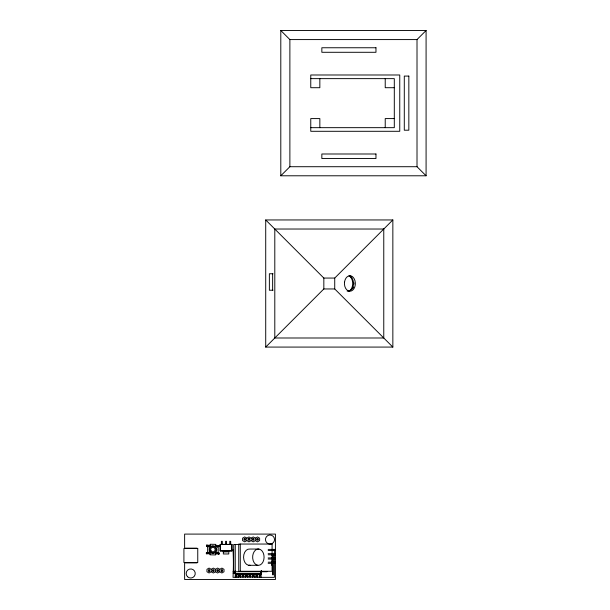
<?xml version="1.0" encoding="UTF-8"?>
<svg xmlns="http://www.w3.org/2000/svg" width="610" height="610" viewBox="0 0 610 610"><rect width="100%" height="100%" fill="white"/><g stroke="black" fill="none" stroke-linecap="round" stroke-linejoin="round"><path stroke-width="0.91" d="M211.22 571.768L211.228 569.313L213.355 568.085L215.483 569.321L215.483 571.776L213.347 573.004L211.22 571.768L209.085 572.996L206.958 571.768L206.965 569.305L209.093 568.078L211.228 569.313M219.745 569.313L221.88 568.085L224.007 569.321L224.007 571.776L221.872 573.004L219.745 571.768L219.745 569.313L217.617 568.078L215.483 569.305M246.837 540.628L246.844 538.165L248.971 536.937L251.106 538.172L251.099 540.635L248.971 541.855L246.837 540.628L244.709 541.855L242.574 540.62L242.582 538.157L244.709 536.93L246.844 538.165M255.361 540.628L255.361 538.165L257.496 536.937L259.624 538.172L259.624 540.635L257.489 541.855L255.361 540.628L253.226 541.855L251.099 540.62M206.721 553.727L206.744 552.713M206.874 546.225L206.897 545.21M206.82 553.727L206.843 552.713M206.973 546.225L206.996 545.21M207.125 553.735L207.255 552.721M207.278 546.232L207.4 545.218M208.384 552.241L210.069 554.01M208.506 546.758L210.267 545.058M217.328 552.439L215.559 554.124M217.45 546.949L215.757 545.18M218.41 553.987L218.433 552.973M218.51 553.987L218.532 552.973M218.594 546.484L218.715 545.47M218.921 554.002L218.837 552.98M218.998 546.499L219.02 545.477M219.104 546.499L219.127 545.485M261.088 571.013L261.126 574.147L261.438 573.804L235.018 573.827L261.4 573.926M235.262 573.972L261.088 574.071L261.438 570.96M268.156 550.517L275.255 550.517L275.255 549.404L268.156 549.404M268.156 554.78L275.247 554.78L275.247 553.666L268.156 553.666M268.156 559.042L275.255 559.042L275.255 557.929L268.156 557.929M268.156 563.304L275.247 563.304L275.247 562.191L268.156 562.191M235.246 573.804L235.269 544.486M261.21 571.013L261.118 574.086L261.415 573.804M261.4 573.888L261.309 571.013M209.649 569.984L208.536 571.097L208.536 569.984L209.649 569.984L209.649 571.097L208.536 571.097M213.912 569.992L212.798 571.097L212.798 569.992L213.912 569.992L213.912 571.097L212.798 571.097M245.266 538.836L244.152 539.949L244.152 538.836L245.266 538.836L245.266 539.949L244.152 539.949M218.174 569.984L217.061 571.097L217.061 569.984L218.174 569.984L218.174 571.097L217.061 571.097M249.528 538.843L248.415 539.957L248.415 538.843L249.528 538.843L249.528 539.957L248.415 539.957M222.429 569.992L221.323 571.097L221.323 569.992L222.429 569.992L222.429 571.097L221.323 571.097M253.79 538.836L252.677 539.949L252.677 538.836L253.79 538.836L253.79 539.949L252.677 539.949M258.053 538.843L256.94 539.957L256.94 538.843L258.053 538.843L258.053 539.957L256.94 539.957M280.798 175.787L289.88 166.713L289.88 39.581L280.798 30.5L280.798 175.787L426.085 175.787L426.085 30.5L280.798 30.5M289.88 39.581L417.011 39.581L426.085 30.5M265.716 347.075L323.834 288.957L323.834 278.061L265.716 219.951L392.848 219.951L392.848 347.075L265.716 347.075L265.716 219.951M323.834 278.061L334.73 278.061L392.848 219.951M220.149 550.883L231.952 550.883L231.952 544.417L220.149 544.417L220.149 550.883L231.952 550.883M220.149 544.417L231.952 544.417M275.202 549.968L274.477 550.517L274.477 549.404L274.866 549.968M275.194 554.231L274.469 554.78L274.469 553.666L274.858 554.231M275.202 558.486L274.477 559.042L274.477 557.929L274.866 558.486M275.194 562.748L274.469 563.304L274.469 562.191L274.858 562.748M251.106 538.157L253.234 536.93L255.361 538.165M219.745 571.768L217.61 572.996L215.483 571.768M235.361 573.804L261.149 574.056M310.764 78.629L394.304 78.629L394.304 127.665L310.764 127.665M394.304 87.71L385.223 87.71L385.223 78.629M394.304 118.584L385.223 118.584L385.223 127.665M289.88 166.713L417.011 166.713L426.085 175.787M272.998 273.753L269.368 273.753L269.368 290.223L272.998 290.223M323.834 288.957L334.73 288.957L392.848 347.075M239.013 544.486L233.714 544.486L233.714 571.73L267.066 571.73M197.06 548.154L184.624 548.154L184.624 534.093L275.43 534.093L275.43 579.5L184.624 579.5L184.624 562.9L197.06 562.9M258.953 549.046A8.174 5.726 -90 0 0 253.142 560.514A8.174 5.726 -90 0 0 263.002 561.962A8.174 5.726 -90 0 0 258.953 549.046L249.871 549.046A8.174 5.726 -90 0 0 243.573 557.403A8.174 5.726 -90 0 0 250.199 565.241M271.534 549.77L274.378 549.77L274.378 577.35L260.76 577.35C251.8 576.785 242.605 576.846 233.02 577.35C233.523 567.163 233.508 559.949 233.02 549.77M223.329 551.699L227.85 551.699L223.329 551.783M271.519 554.947L273.364 554.947L273.364 557.532L271.641 557.532M271.641 558.394L273.364 558.394L273.364 560.979L271.641 560.979M271.641 561.841L273.364 561.841L273.364 564.425L271.641 564.425M248.705 565.302L257.778 565.302M271.641 565.287L273.364 565.287L273.364 574.765L272.502 574.765L272.502 566.149M233.02 571.318L234.743 571.318L234.743 573.042L233.02 573.042M208.673 552.751L206.34 552.706L206.317 553.72L209.665 553.796M217.007 552.942L219.348 552.988L219.325 554.01L215.97 553.933M256.94 538.843L258.053 539.957M252.677 538.836L253.79 539.949M248.415 538.843L249.528 539.957M244.152 538.836L245.266 539.949M221.323 569.992L222.429 571.097M217.061 569.984L218.174 571.097M212.798 569.992L213.912 571.097M208.536 569.984L209.649 571.097M417.011 39.581L417.011 166.713M334.73 278.061L334.73 288.957M319.846 78.629L319.846 87.71L310.764 87.71L310.764 74.992L399.756 74.992L399.756 131.295L310.764 131.295L310.764 118.584L319.846 118.584L319.846 127.665M275.255 549.404L275.255 550.517M275.247 553.666L275.247 554.78M275.255 557.929L275.255 559.042M275.247 562.191L275.247 563.304M272.639 273.753L272.639 290.223M272.502 555.809L272.502 556.671M272.502 559.256L272.502 560.117M272.502 562.702L272.502 563.564M261.111 577.35L261.111 574.765L259.387 574.765L259.387 577.35M257.664 577.35L257.664 574.765L255.941 574.765L255.941 577.35M254.217 577.35L254.217 574.765L252.494 574.765L252.494 577.35M250.771 577.35L250.771 574.765L249.048 574.765L249.048 577.35M247.325 577.35L247.325 574.765L245.601 574.765L245.601 577.35M243.878 577.35L243.878 574.765L242.155 574.765L242.155 577.35M240.431 577.35L240.431 574.765L238.708 574.765L238.708 577.35M240.287 544.044L240.287 571.28M236.985 577.35L236.985 574.765L235.254 574.765L235.254 577.35M235.361 571.013L235.361 574.147M231.808 544.562L231.808 550.738M230.687 544.417L230.687 541.329L229.764 541.329L229.764 544.417M228.773 550.883L228.773 553.971L223.329 553.971L223.329 550.883M226.508 544.417L226.508 541.329L225.586 541.329L225.586 544.417M222.337 544.417L222.337 541.329L221.415 541.329L221.415 544.417M220.294 544.562L220.294 550.738M349.019 275.911A7.716 5.459 -90 0 1 353.518 282.827L353.457 284.839A7.716 5.459 -90 0 1 347.143 291.115M350.567 275.933A8.357 5.909 -90 0 1 351.871 277.1M353.968 282.765A8.357 5.909 -90 0 1 353.968 284.222M353.442 287.028A8.357 5.909 -90 0 1 352.618 288.865M349.286 275.933A8.357 5.909 -90 0 1 352.702 283.856A8.357 5.909 -90 0 1 348.829 291.359M206.485 545.203L206.462 546.217L208.803 546.27L209.84 545.271L206.485 545.203M207.69 546.743L207.568 552.218L208.582 552.241L210.076 553.804L210.054 554.818L215.543 554.94L215.566 553.926L217.122 552.431L218.136 552.454L218.258 546.964L217.244 546.941L215.757 545.386L215.78 544.372L210.29 544.25L210.267 545.264L208.704 546.766L207.69 546.743M219.531 545.492L219.508 546.507L217.168 546.453L216.176 545.416L219.531 545.492M344.52 282.186L344.459 284.199A7.716 5.459 -90 0 0 349.675 291.222A7.716 5.459 -90 0 0 355.279 284.839L355.333 282.827A7.716 5.459 -90 0 0 350.125 275.796A7.716 5.459 -90 0 0 344.52 282.186M235.612 575.535C236.421 577.449 237 574.018 235.612 575.535M239.059 575.535C239.829 577.449 240.515 574.01 239.059 575.535M242.506 575.535C243.283 577.449 243.947 574.018 242.506 575.535M245.952 575.535C246.753 577.441 247.347 574.025 245.952 575.535M249.398 575.535C250.199 577.441 250.794 574.025 249.398 575.535M252.845 575.535C253.615 577.457 254.279 574.01 252.845 575.535M256.291 575.535C257.1 577.449 257.679 574.018 256.291 575.535M259.738 575.535C260.508 577.449 261.194 574.01 259.738 575.535M375.966 47.755L321.844 47.755L321.844 52.292L375.966 52.292L375.966 47.755M408.837 76.082L404.293 76.082L404.293 130.204L408.837 130.204L408.837 76.082M375.966 153.994L321.844 153.994L321.844 158.539L375.966 158.539L375.966 153.994M383.766 229.024L274.797 229.024L274.797 337.993L383.766 337.993L383.766 229.024M272.083 544.044L238.731 544.044L238.731 571.28L272.083 571.28L272.083 544.044M197.754 548.512L183.915 548.512L183.915 562.511L197.754 562.511L197.754 548.512M270.146 544.082L268.964 543.967A4.537 4.537 0 0 1 266.433 536.739A4.537 4.537 0 0 1 274.05 537.501A4.537 4.537 0 0 1 270.146 544.082M210.953 550.67L210.74 550.129A2.234 2.234 0 0 1 213.355 547.399A2.234 2.234 0 0 1 214.72 550.914A2.234 2.234 0 0 1 210.953 550.67M187.499 576.702A4.537 4.537 0 0 0 195.093 574.666A4.537 4.537 0 0 0 189.535 569.107A4.537 4.537 0 0 0 187.499 576.702M210.907 552.896A3.866 3.866 0 0 0 216.779 549.679A3.866 3.866 0 0 0 211.06 546.209A3.866 3.866 0 0 0 210.907 552.896M211.228 552.378A3.256 3.256 0 0 0 216.169 549.663A3.256 3.256 0 0 0 211.35 546.743A3.256 3.256 0 0 0 211.228 552.378"/></g></svg>
